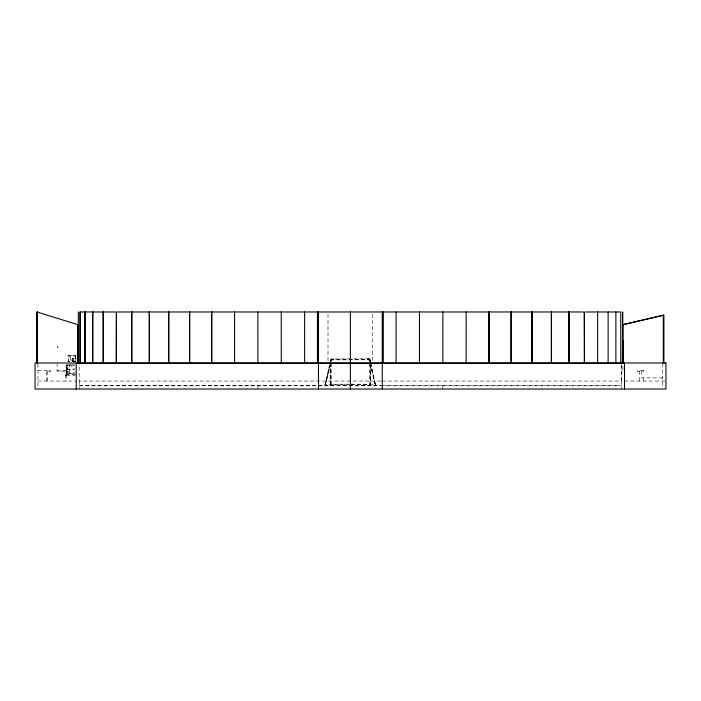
<?xml version="1.0" encoding="UTF-8"?>
<svg xmlns="http://www.w3.org/2000/svg" width="701" height="701" viewBox="0 0 701 701"><rect width="100%" height="100%" fill="white"/><g stroke="black" fill="none" stroke-linecap="round" stroke-linejoin="round"><path stroke-width="0.53" stroke-dasharray="3.5 2.63" d="M370.391 385.296L370.084 364.643M330.337 385.296L330.53 364.634M330.539 363.539L330.565 360.27C331.643 356.905 333.79 360.594 331.722 359.262L369.006 359.262L370.163 360.27L375.175 384.236L375.85 384.63L375.193 385.278M333.325 359.262L333.282 359.797L333.29 358.754M367.412 359.797L367.42 358.894M330.337 384.236L330.644 364.643M330.662 363.547L330.706 360.288L331.696 358.894M369.488 385.296L369.05 358.737L369.611 358.894M370.443 384.902C369.804 382.948 369.409 386.347 370.514 384.902M66.525 370.689L66.665 367.429L66.779 370.724M330.18 385.296L330.171 360.244L330.951 358.982L369.05 358.737M331.231 385.296L331.52 359.885L369.033 359.806M330.565 360.27L325.912 384.63M325.912 384.902L325.255 385.278L324.878 384.63L330.706 360.288L330.706 362.408M325.395 384.236L331.722 359.262L325.395 384.236L349.527 384.236M330.25 384.525L331.091 384.77L330.259 385.033M75.892 355.284L75.27 356.879L70.433 356.879L68.426 355.284L68.426 361.655L70.433 360.06L75.27 360.06L75.892 361.655L68.085 361.655L68.085 355.284L75.892 355.284L75.892 361.655M370.4 385.033L369.742 384.63L370.478 384.525M368.849 359.639L368.849 358.894M368.744 359.727L367.937 359.262L368.744 358.807M375.201 384.253L375.201 385.278M369.488 360.332L370.557 360.244L370.557 385.296M332.765 384.236L349.834 384.201M68.383 355.679L75.287 355.679L75.287 361.26L68.383 361.26M73.701 358.404L72.343 358.535L73.701 358.535M621.585 364.581L621.585 379.986M74.63 364.844L66.665 364.844L66.665 373.344L74.63 373.344M66.665 365.379L74.63 365.379M66.665 369.094L74.096 369.094M66.665 369.225L74.096 369.225M37.968 370.426L50.726 370.426L50.726 371.223L46.476 371.223L46.476 381.046M57.096 370.426L69.846 370.426M67.191 372.818L74.63 372.818M75.69 373.878L65.07 373.878L65.07 374.676L75.165 374.676M65.596 375.736L66.131 375.736L66.131 374.676M66.665 375.736L75.165 375.736M662.76 377.865L641.511 377.865L641.511 371.223M37.968 381.046L76.225 381.046M381.178 381.046L79.143 381.046L79.143 363.512M382.106 381.046L621.585 381.046L621.585 363.512M624.512 381.046L665.95 381.046M351.201 384.236L375.342 384.236L370.023 360.288L369.033 358.894M79.415 385.296L381.178 385.296M382.106 385.296L621.323 385.296M79.415 385.83L621.323 385.83M350.894 384.201L367.964 384.236M330.171 360.244L331.24 360.332M369.611 358.894L370.557 360.244M69.846 364.31L74.805 369.269M375.342 384.236L369.006 359.262L375.175 384.236M331.678 358.737L331.775 359.797M370.067 363.547L370.023 360.288L370.023 362.408M370.163 360.27L370.189 363.539M370.198 364.634L370.365 384.236M662.76 363.512L662.76 387.022M643.632 377.865L643.632 381.046M639.382 371.223L639.382 381.046M622.917 366.702L622.917 373.081M621.323 381.046L621.323 389.02M442.813 385.83L442.813 389.02M372.722 314.153L372.722 361.9M370.119 384.236L370.146 385.296M328.007 314.153L328.007 361.9M257.924 385.83L257.924 389.02M79.415 381.046L79.415 389.02M75.542 355.284L75.542 361.655M73.771 358.535L73.771 361.734M72.851 360.06L72.851 361.655M72.694 358.535L72.764 361.734M70.433 356.879L70.433 360.06M69.846 364.047L69.846 371.223L57.096 371.223L57.096 364.047M67.191 365.379L67.191 373.344M67.059 371.223L67.059 366.974L66.262 366.974L66.262 371.223M66.665 374.676L66.665 381.046M66.131 364.31L66.131 373.878M65.596 374.676L65.596 381.046M49.657 370.426L49.657 371.223M47.537 371.223L47.537 381.046M37.968 364.047L37.968 387.022M330.285 384.63C330.67 386.54 331.415 383.324 330.276 384.63M57.114 346.907C57.771 348.94 58.691 345.479 57.114 346.907M643.632 370.426L637.262 370.426L637.262 371.223L643.632 371.223L643.632 370.426M330.618 385.296L330.618 384.236L330.583 385.296"/><path stroke-width="1.05" d="M663.295 315.231L622.383 324.729M663.821 362.987L663.821 315.17L622.917 324.729L622.917 362.987M78.083 324.729L36.908 311.98L36.908 362.987M78.346 311.98L78.083 363.249L622.654 363.249L622.654 311.98L622.383 363.249M115.437 311.98L79.984 311.98L79.984 363.249M117.26 311.98L583.285 311.98M585.449 311.98L620.753 311.98L620.753 363.249M622.181 340.668L623.18 340.668L623.18 362.987M663.558 315.17L663.558 362.987M663.295 315.17L663.295 362.987M624.512 362.987L624.512 389.02M615.881 311.98L615.881 363.249M608.135 311.98L608.135 363.249M597.629 311.98L597.629 363.249M584.538 362.987L584.327 311.98L584.327 363.249M569.072 311.98L569.072 363.249M568.888 311.98L568.888 363.249M551.494 311.98L551.494 363.249M551.328 311.98L551.328 363.249M532.085 311.98L532.085 363.249M531.945 311.98L531.945 363.249M511.16 311.98L511.16 363.249M511.055 311.98L511.055 363.249M489.07 311.98L489.07 363.249M489 311.98L489 363.249M466.165 311.98L466.13 363.249M442.866 311.98L442.857 363.249M419.478 311.98L419.478 362.987M396.1 311.98L396.1 362.987M383.307 311.98L383.307 362.987M382.247 311.98L382.247 389.02M350.369 311.98L350.369 389.02M318.491 311.98L318.491 389.02M317.43 311.98L317.43 363.249M304.62 311.98L304.637 362.987M281.25 311.98L281.259 362.987M257.872 311.98L257.88 363.249M234.563 311.98L234.607 363.249M211.737 311.98L211.737 363.249M211.667 311.98L211.667 363.249M189.673 311.98L189.673 363.249M189.577 311.98L189.577 363.249M168.783 311.98L168.783 363.249M168.652 311.98L168.652 363.249M149.401 311.98L149.401 363.249M149.243 311.98L149.243 363.249M131.849 311.98L131.849 363.249M131.665 311.98L131.665 363.249M116.41 363.249L116.41 311.98L116.2 363.249M103.336 311.98L103.336 363.249M103.108 311.98L103.108 363.249M92.847 311.98L92.847 363.249M92.602 311.98L92.602 363.249M85.11 311.98L85.11 363.249M84.847 311.98L84.847 363.249M80.247 311.98L80.247 363.249M77.82 324.729L77.82 362.987M76.225 362.987L76.225 389.02M37.442 311.98L37.442 362.987M37.179 311.98L37.179 362.987M665.95 362.987L35.05 362.987L35.05 389.02L665.95 389.02L665.95 362.987"/></g></svg>
